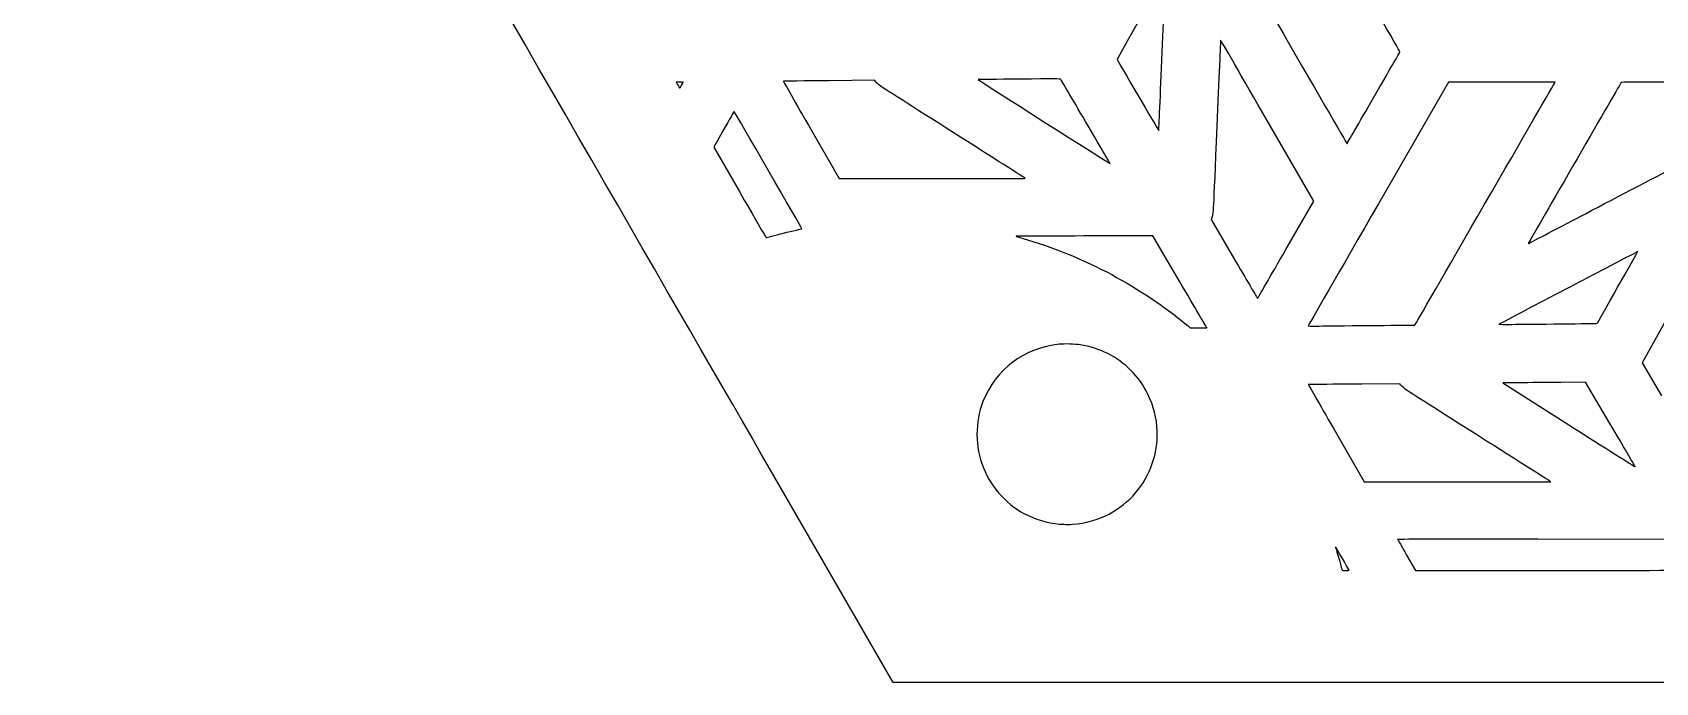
# Model space of a CAD drawing. Extents: x 18 to 192, y 74 to 223.
# Drawn here: x 23.6 to 95.5, y 73.5 to 102.3 of the extents above; entities that cross this region are included whole.
import ezdxf

# ---------------------------------------------------------------- set-up
doc = ezdxf.new("R2010")
doc.units = 0
doc.layers.add('Layer_1', color=7, linetype='CONTINUOUS')

msp = doc.modelspace()

# ---------------------------------------------------------------- linework, layer by layer
at = {"layer": 'Layer_1', "color": 7}
for points in [[(73.636434, 101.44685)], [(83.002374, 99.4357)], [(67.558414, 95.87394)], [(56.317897, 93.30736)], [(79.119894, 92.71175)], [(81.920144, 78.50906)]]:
    msp.add_lwpolyline(points, close=True, dxfattribs=at)
for points in [[(52.248007, 100.13006), (52.092467, 100.13006), (52.112267, 100.09826)], [(60.952314, 100.1286), (60.877314, 100.2105), (58.868907, 100.1924)], [(91.036644, 100.09903), (91.057144, 100.13083), (88.695434, 100.1304), (86.333724, 100.12984), (83.222224, 94.73896)], [(52.331467, 99.98878), (52.331457, 99.989)], [(54.204687, 98.04177), (53.756927, 97.2514), (54.894867, 95.27952)], [(58.078077, 98.01), (59.322357, 95.85464), (63.450714, 95.85464)], [(70.240024, 98.38316), (70.240024, 98.38347)], [(79.119924, 92.7118), (80.355474, 94.85313), (78.294124, 98.42339)], [(75.830594, 94.1086), (75.803794, 94.0381), (76.800164, 92.34625)], [(74.416934, 91.28932), (73.224544, 93.3149), (70.169494, 93.3139)], [(90.589174, 93.35603), (90.589174, 93.35556)], [(74.840264, 89.2817), (74.889664, 89.2385), (75.254204, 89.23794)], [(75.614034, 89.25074), (75.614024, 89.25039)], [(83.122944, 89.35075), (83.122984, 89.35099)], [(91.321314, 89.42066), (91.321314, 89.42099)], [(95.981334, 89.59391), (94.905824, 87.69397), (95.762204, 86.23948)], [(84.205434, 86.72319), (84.167034, 86.77049), (82.484614, 86.75479)], [(89.468734, 86.81152), (88.737254, 86.80252), (91.663014, 84.94472)], [(93.480864, 85.00828), (92.402674, 86.84022), (91.301444, 86.83022)], [(81.363934, 84.55648), (82.594294, 82.42267), (86.727674, 82.42196)], [(94.585944, 83.13008), (94.585894, 83.13045)], [(153.39286, 82.38257), (148.28302, 73.53137), (104.99645, 73.53151), (61.709874, 73.53151), (56.644927, 82.30497), (56.644927, 82.3051)], [(90.855174, 82.42696), (90.855204, 82.42667)], [(69.654434, 80.54432), (69.654434, 80.54465)], [(96.898714, 79.20398), (96.503484, 79.87425), (90.285364, 79.87825)], [(84.470834, 79.17979), (84.862854, 78.49893), (91.085514, 78.49893)]]:
    msp.add_lwpolyline(points, dxfattribs=at)
for points in [[(56.644927, 82.3051), (48.704037, 96.0602), (29.212087, 129.81951), (23.560147, 139.60665)], [(84.172414, 101.47835), (84.172414, 101.49275), (77.966764, 112.24877), (77.946534, 112.26947)], [(75.613874, 108.15399), (75.623874, 108.12269), (81.815454, 97.4069), (81.823644, 97.40725)], [(73.777954, 104.91121), (73.774954, 104.93031), (71.652884, 101.19114), (71.640914, 101.14537)], [(73.636434, 101.44685), (73.715934, 103.34209), (73.779644, 104.90105), (73.777954, 104.91121)], [(73.485154, 97.9943), (73.489154, 97.9983), (73.556854, 99.55163), (73.636434, 101.44685)], [(76.226554, 101.9874), (76.223554, 101.9844), (76.148154, 100.26784), (76.059864, 98.17376)], [(78.294124, 98.42339), (77.160384, 100.38702), (76.229974, 101.99083), (76.226554, 101.9874)], [(83.002374, 99.4357), (83.645894, 100.55112), (84.172414, 101.47032), (84.172414, 101.47835)], [(71.640914, 101.14537), (71.633914, 101.11957), (73.471374, 97.98051), (73.485154, 97.9943)], [(52.112267, 100.09826), (52.123167, 100.08076), (52.158467, 100.02046), (52.190867, 99.9642)], [(52.403557, 100.12306), (52.403557, 100.12706), (52.333557, 100.13006), (52.248007, 100.13006)], [(52.331457, 99.989), (52.371157, 100.0588), (52.403557, 100.11912), (52.403557, 100.12306)], [(56.847147, 100.1698), (56.840147, 100.1678), (57.393717, 99.19545), (58.078077, 98.01)], [(58.868907, 100.1924), (57.764287, 100.1824), (56.854497, 100.1723), (56.847147, 100.1698)], [(61.114594, 99.97797), (61.066594, 100.01577), (60.993554, 100.08354), (60.952314, 100.1286)], [(65.478224, 100.24122), (65.470224, 100.23322), (71.315904, 96.51934), (71.324834, 96.52634)], [(67.299334, 100.26332), (66.301714, 100.25532), (65.482214, 100.24522), (65.478224, 100.24122)], [(69.131564, 100.25732), (69.115264, 100.27612), (68.906444, 100.27682), (67.299334, 100.26332)], [(70.240024, 98.38347), (69.640474, 99.40245), (69.141664, 100.24567), (69.131564, 100.25732)], [(87.928904, 94.71917), (89.626864, 97.66063), (91.025344, 100.08157), (91.036644, 100.09903)], [(93.981114, 100.11323), (93.972114, 100.10323), (93.092964, 98.58425), (92.027094, 96.7371)], [(96.481514, 100.12733), (94.505424, 100.13033), (93.993894, 100.12733), (93.981114, 100.11323)], [(52.190867, 99.9642), (52.223167, 99.9079), (52.251867, 99.8619), (52.254467, 99.8619)], [(52.254467, 99.8619), (52.257467, 99.8619), (52.291767, 99.919), (52.331467, 99.98878)], [(64.369824, 97.90128), (62.627454, 99.00569), (61.162594, 99.9402), (61.114594, 99.97797)], [(81.823644, 97.40725), (81.828644, 97.40754), (82.358844, 98.32027), (83.002374, 99.4357)], [(54.660827, 98.83216), (54.655827, 98.83216), (54.450957, 98.47649), (54.204687, 98.04177)], [(57.664297, 93.63182), (57.671297, 93.63882), (54.671217, 98.83216), (54.660827, 98.83216)], [(67.558434, 95.87397), (67.547034, 95.88457), (66.112194, 96.79688), (64.369824, 97.90128)], [(71.324834, 96.52634), (71.327834, 96.52834), (70.839574, 97.36419), (70.240024, 98.38316)], [(76.059864, 98.17376), (75.894144, 94.24146), (75.896424, 94.28183), (75.830594, 94.1086)], [(92.027094, 96.7371), (90.961234, 94.88996), (90.036374, 93.28764), (89.971854, 93.1764)], [(63.450714, 95.85464), (66.943024, 95.85464), (67.575894, 95.85764), (67.558414, 95.87394)], [(92.196934, 94.19706), (93.350994, 94.8011), (95.750154, 96.0559), (96.232714, 96.30783)], [(54.894867, 95.27952), (56.117457, 93.16099), (56.068947, 93.24416), (56.081867, 93.24416)], [(83.222224, 94.73896), (81.510904, 91.77397), (80.108404, 89.34154), (80.105574, 89.33355)], [(84.839344, 89.36819), (84.840344, 89.37019), (86.230944, 91.7777), (87.928904, 94.71917)], [(56.317897, 93.30731), (56.597687, 93.38511), (57.099977, 93.50746), (57.419877, 93.57582)], [(57.419877, 93.57582), (57.551687, 93.60402), (57.661677, 93.62922), (57.664297, 93.63182)], [(90.589174, 93.35556), (90.980614, 93.56042), (91.704104, 93.93909), (92.196934, 94.19706)], [(56.081867, 93.24416), (56.086867, 93.24416), (56.192877, 93.27256), (56.317897, 93.30736)], [(70.169494, 93.3139), (67.999494, 93.31291), (67.128744, 93.3079), (67.163824, 93.2977)], [(67.163824, 93.2977), (67.191024, 93.2897), (67.330684, 93.2486), (67.474264, 93.2069)], [(67.474264, 93.2069), (70.016544, 92.46789), (72.452264, 91.20071), (74.522764, 89.53992)], [(89.971854, 93.1764), (89.907354, 93.06518), (89.859714, 92.97628), (89.866014, 92.97885)], [(89.866014, 92.97885), (89.872014, 92.98185), (90.197744, 93.15116), (90.589174, 93.35603)], [(76.800164, 92.34625), (77.348164, 91.41572), (77.811154, 90.6298), (77.829024, 90.59976)], [(77.872924, 90.55776), (77.878924, 90.56476), (78.440344, 91.53402), (79.119894, 92.71175)], [(94.715604, 92.62364), (94.705604, 92.62364), (88.576524, 89.41609), (88.564024, 89.40456)], [(92.917904, 89.44509), (92.931604, 89.45989), (94.720954, 92.62364), (94.715604, 92.62364)], [(75.614024, 89.25039), (75.611024, 89.25739), (75.072744, 90.17526), (74.416934, 91.28932)], [(77.829024, 90.59976), (77.847024, 90.56956), (77.866624, 90.55076), (77.872924, 90.55776)], [(74.522764, 89.53992), (74.670224, 89.42164), (74.813104, 89.30545), (74.840264, 89.2817)], [(75.254204, 89.23794), (75.477644, 89.23752), (75.616924, 89.24294), (75.614034, 89.25074)], [(80.105574, 89.33355), (80.101574, 89.32355), (80.308594, 89.32185), (80.754684, 89.32755)], [(80.754684, 89.32755), (81.114534, 89.33255), (82.180244, 89.34285), (83.122944, 89.35075)], [(83.122984, 89.35099), (84.065674, 89.35899), (84.838044, 89.36659), (84.839344, 89.36819)], [(88.564024, 89.40456), (88.556024, 89.39756), (88.803144, 89.39556), (89.142574, 89.39956)], [(89.142574, 89.39956), (89.468154, 89.40356), (90.448594, 89.41326), (91.321314, 89.42066)], [(91.321314, 89.42099), (92.194034, 89.42799), (92.912494, 89.43929), (92.917904, 89.44509)], [(69.074904, 88.51822), (67.536444, 88.37053), (66.247924, 87.40244), (65.692994, 85.97733)], [(70.005124, 88.48942), (69.762234, 88.52742), (69.315044, 88.54122), (69.074904, 88.51822)], [(72.236574, 87.36697), (71.629534, 87.97435), (70.876674, 88.35306), (70.005124, 88.48942)], [(72.998304, 86.30894), (72.794634, 86.72223), (72.572304, 87.03104), (72.236574, 87.36697)], [(80.458474, 86.73919), (80.137914, 86.73919), (80.115404, 86.73719), (80.124174, 86.71479)], [(80.124174, 86.71479), (80.129174, 86.70129), (80.687244, 85.73007), (81.363934, 84.55648)], [(82.484614, 86.75479), (81.559274, 86.74579), (80.647514, 86.73919), (80.458474, 86.73919)], [(84.464044, 86.48595), (84.380144, 86.54355), (84.266814, 86.64748), (84.205434, 86.72319)], [(87.695494, 84.43234), (85.960884, 85.53254), (84.506734, 86.45666), (84.464044, 86.48595)], [(91.301444, 86.83022), (90.695764, 86.82522), (89.871044, 86.81632), (89.468734, 86.81152)], [(65.692994, 85.97733), (65.510294, 85.50812), (65.426044, 85.04835), (65.426664, 84.52389)], [(73.410794, 84.665), (73.394094, 85.25682), (73.266884, 85.76394), (72.998304, 86.30894)], [(91.663014, 84.94472), (93.272174, 83.92294), (94.594154, 83.08632), (94.600744, 83.08558)], [(94.585894, 83.13045), (94.571094, 83.15565), (94.073874, 84.0007), (93.480864, 85.00828)], [(65.426664, 84.52389), (65.427284, 83.99483), (65.515164, 83.53948), (65.712134, 83.04511)], [(73.197504, 83.22914), (73.363654, 83.71271), (73.425824, 84.13126), (73.410794, 84.665)], [(90.855204, 82.42667), (90.852204, 82.42967), (89.430094, 83.33212), (87.695494, 84.43234)], [(65.712134, 83.04511), (66.080744, 82.11985), (66.803064, 81.3522), (67.707104, 80.92497)], [(71.279284, 80.99609), (72.181944, 81.47378), (72.869324, 82.274), (73.197504, 83.22914)], [(94.600744, 83.08558), (94.607744, 83.08488), (94.600604, 83.10488), (94.585944, 83.13008)], [(86.727674, 82.42196), (89.001034, 82.42154), (90.858404, 82.42396), (90.855174, 82.42696)], [(67.707104, 80.92497), (68.204374, 80.68997), (68.733114, 80.56061), (69.280494, 80.54002)], [(69.654434, 80.54465), (70.254864, 80.58705), (70.784384, 80.73419), (71.279284, 80.99609)], [(69.280494, 80.54002), (69.338694, 80.53802), (69.402194, 80.53502), (69.421604, 80.53302)], [(69.421604, 80.53302), (69.441004, 80.53202), (69.545774, 80.53702), (69.654434, 80.54432)], [(90.285364, 79.87825), (86.865404, 79.88025), (84.069854, 79.87725), (84.073034, 79.87125)], [(84.073034, 79.87125), (84.076034, 79.86525), (84.255224, 79.55427), (84.470834, 79.17979)], [(81.323104, 79.53913), (81.321104, 79.53713), (81.347404, 79.44143), (81.381604, 79.32656)], [(81.920144, 78.50906), (81.877844, 78.58956), (81.325834, 79.54186), (81.323104, 79.53913)], [(81.381604, 79.32656), (81.415904, 79.21173), (81.479704, 78.98318), (81.523384, 78.8187)], [(81.523384, 78.8187), (81.567084, 78.65423), (81.605684, 78.51489), (81.609084, 78.50906)], [(81.609084, 78.50906), (81.612084, 78.50306), (81.685084, 78.49846), (81.770494, 78.49846)], [(81.770494, 78.49846), (81.855894, 78.49846), (81.923204, 78.50346), (81.920144, 78.50906)], [(91.085514, 78.49893), (96.058034, 78.49893), (97.306744, 78.50293), (97.301064, 78.51653)]]:
    msp.add_open_spline(points, degree=3, dxfattribs=at)

doc.saveas('drawing.dxf')
